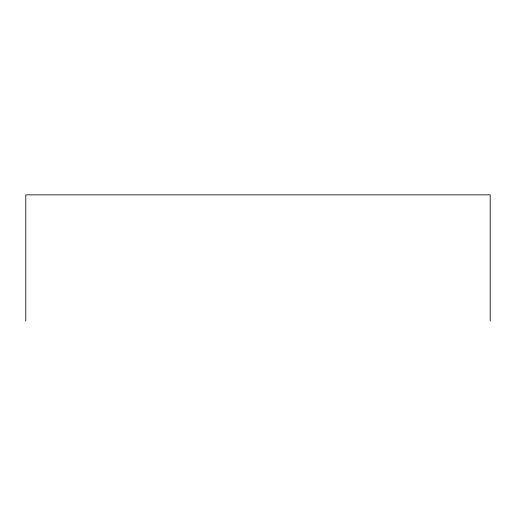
<?xml version="1.0" encoding="UTF-8"?>
<svg xmlns="http://www.w3.org/2000/svg" width="516" height="516" viewBox="0 0 516 516"><rect width="100%" height="100%" fill="white"/><g stroke="black" fill="none" stroke-linecap="round" stroke-linejoin="round"><path stroke-width="0.77" d="M490.2 321.139L490.2 194.861L25.8 194.861L25.8 321.139"/></g></svg>
